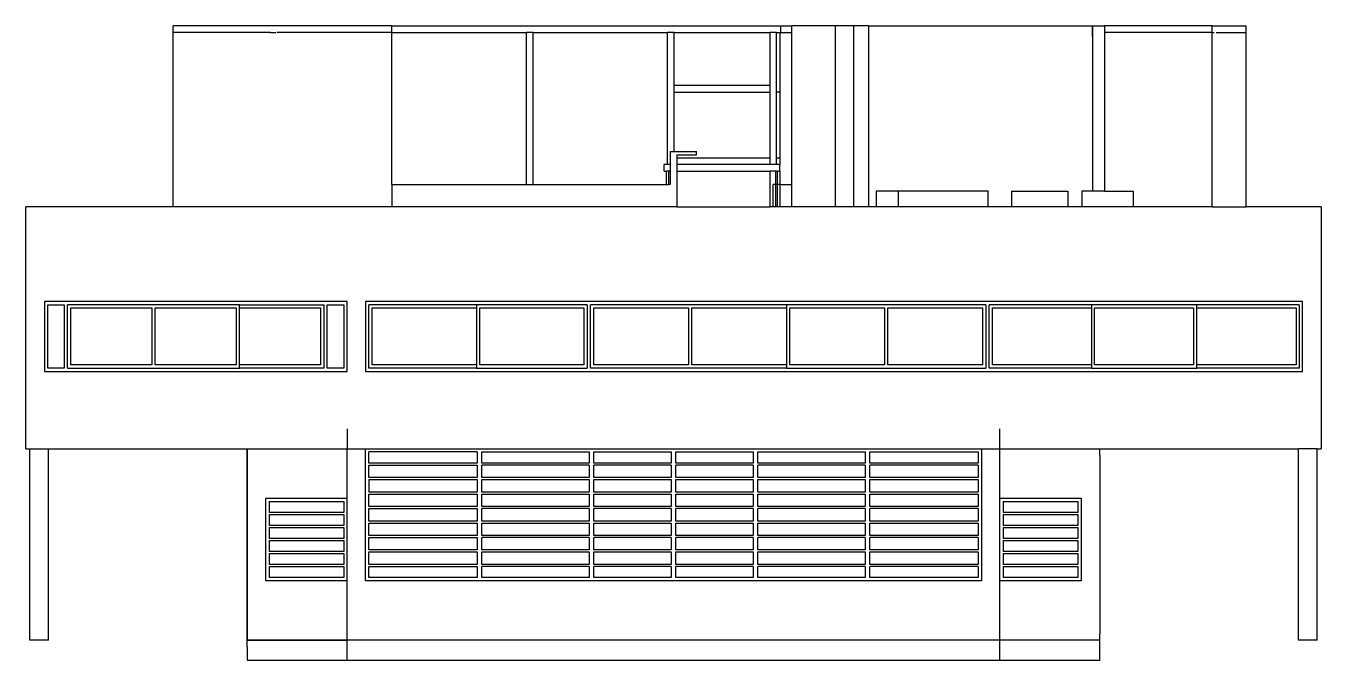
# Model space of a CAD drawing. Header units: centimetres. Extents: x 0 to 19.6, y 24.5 to 34.1.
import ezdxf

# ---------------------------------------------------------------- set-up
doc = ezdxf.new("R2010")
doc.units = ezdxf.units.CM

# ---------------------------------------------------------------- blocks, each defined once
blk = doc.blocks.new('posterior')
for p, q in [((-830.6, 580.3), (-830.6, 590.3)), ((-499.3, 590.3), (-830.6, 590.3)), ((-499.3, 580.3), (-499.3, 590.3)), ((-499.3, 590.3), (88.9, 590.3)), ((88.9, 580.3), (88.9, 590.3)), ((88.9, 590.3), (105.7, 590.3)), ((105.7, 580.3), (105.7, 590.3)), ((171.7, 590.3), (105.7, 590.3)), ((171.7, 316.4), (171.7, 590.3)), ((199.7, 590.3), (171.7, 590.3)), ((199.7, 316.4), (199.7, 590.3)), ((221.7, 590.3), (199.7, 590.3)), ((221.7, 590.3), (560.7, 590.3)), ((221.7, 590.3), (221.7, 316.4)), ((560.7, 590.3), (578.7, 590.3)), ((560.7, 590.3), (560.7, 340.4)), ((560.7, 574.3), (560.7, 590.3)), ((578.7, 590.3), (578.7, 580.3)), ((742, 590.3), (578.7, 590.3)), ((742, 580.3), (742, 590.3)), ((742, 590.3), (793.4, 590.3)), ((793.4, 580.3), (793.4, 590.3)), ((793.4, 590.3), (793.4, 590.3)), ((793.4, 580.3), (793.4, 590.3)), ((-830.6, 316.4), (-830.6, 580.3)), ((-745, 580.3), (-830.6, 580.3)), ((-683, 580.3), (-745, 580.3)), ((-683, 580.3), (-675.2, 580.3)), ((-499.3, 580.3), (-673.4, 580.3)), ((-499.3, 350.4), (-499.3, 580.3)), ((-499.3, 580.3), (-295.8, 580.3)), ((-285.8, 580.3), (-295.8, 580.3)), ((-295.8, 350.4), (-295.8, 580.3)), ((-285.8, 580.3), (-82.3, 580.3)), ((-285.8, 350.4), (-285.8, 580.3)), ((-72.3, 580.3), (-82.3, 580.3)), ((-82.3, 380.4), (-82.3, 580.3)), ((-72.3, 500.3), (-72.3, 580.3)), ((-72.3, 580.3), (72.7, 580.3)), ((72.7, 580.3), (72.7, 500.3)), ((82.7, 580.3), (72.7, 580.3)), ((82.7, 580.3), (87.7, 580.3)), ((82.7, 490.3), (82.7, 580.3)), ((87.7, 580.3), (88.9, 580.3)), ((87.7, 580.3), (87.7, 490.3)), ((88.9, 580.3), (105.7, 580.3)), ((105.7, 350.4), (105.7, 580.3)), ((742, 580.3), (578.7, 580.3)), ((578.7, 580.3), (578.7, 340.4)), ((742, 580.3), (744.9, 580.3)), ((742, 316.4), (742, 580.3)), ((742, 580.3), (742, 580.3)), ((747.7, 580.3), (793.4, 580.3)), ((793.4, 580.3), (793.4, 580.3)), ((793.4, 316.4), (793.4, 580.3)), ((793.4, 580.3), (793.4, 580.3)), ((793.4, 316.4), (793.4, 580.3)), ((72.7, 500.3), (-72.3, 500.3)), ((-72.3, 490.3), (-72.3, 500.3)), ((-72.3, 400.4), (-72.3, 490.3)), ((-72.3, 490.3), (72.7, 490.3)), ((72.7, 500.3), (72.7, 490.3)), ((72.7, 490.3), (72.7, 390.4)), ((87.7, 490.3), (82.7, 490.3)), ((82.7, 390.4), (82.7, 490.3)), ((87.7, 490.3), (87.7, 390.4)), ((-78.3, 400.4), (-72.3, 400.4)), ((-78.3, 400.4), (-78.3, 380.4)), ((-72.3, 400.4), (-38.3, 400.4)), ((-68.3, 395.4), (-38.3, 395.4)), ((-68.3, 395.4), (-68.3, 390.4)), ((-38.3, 395.4), (-38.3, 400.4)), ((-87.3, 370.4), (-87.3, 380.4)), ((-82.3, 380.4), (-87.3, 380.4)), ((-78.3, 380.4), (-82.3, 380.4)), ((-78.3, 380.4), (-78.3, 370.4)), ((72.7, 390.4), (-68.3, 390.4)), ((-68.3, 390.4), (-68.3, 380.4)), ((72.7, 380.4), (-68.3, 380.4)), ((-68.3, 380.4), (-68.3, 370.4)), ((72.7, 390.4), (72.7, 380.4)), ((82.7, 380.4), (72.7, 380.4)), ((87.7, 390.4), (82.7, 390.4)), ((82.7, 380.4), (82.7, 390.4)), ((87.7, 380.4), (82.7, 380.4)), ((87.7, 390.4), (87.7, 380.4)), ((87.7, 370.4), (87.7, 380.4)), ((-87.3, 370.4), (-83.8, 370.4)), ((-83.8, 350.4), (-83.8, 370.4)), ((-80.8, 370.4), (-83.8, 370.4)), ((-80.8, 370.4), (-80.8, 350.4)), ((-78.3, 370.4), (-80.8, 370.4)), ((-78.3, 370.4), (-78.3, 350.4)), ((-68.3, 370.4), (72.7, 370.4)), ((-68.3, 370.4), (-68.3, 316.4)), ((72.7, 370.4), (72.7, 316.4)), ((81.2, 370.4), (72.7, 370.4)), ((81.2, 370.4), (81.2, 350.4)), ((84.2, 370.4), (81.2, 370.4)), ((84.2, 350.4), (84.2, 370.4)), ((84.2, 370.4), (87.7, 370.4)), ((87.7, 370.4), (87.7, 350.4)), ((-499.3, 350.4), (-499.3, 316.4)), ((-499.3, 350.4), (-295.8, 350.4)), ((-295.8, 350.4), (-285.8, 350.4)), ((-285.8, 350.4), (-83.8, 350.4)), ((-83.8, 350.4), (-80.8, 350.4)), ((-78.3, 350.4), (-80.8, 350.4)), ((77.7, 316.4), (77.7, 350.4)), ((81.2, 350.4), (77.7, 350.4)), ((81.2, 350.4), (81.2, 316.4)), ((81.5, 350.4), (81.2, 350.4)), ((81.9, 350.4), (81.5, 350.4)), ((82.1, 350.4), (82, 350.4)), ((82.6, 350.4), (82.3, 350.4)), ((82.9, 350.4), (82.7, 350.4)), ((83.3, 350.4), (83, 350.4)), ((83.7, 350.4), (83.4, 350.4)), ((84, 350.4), (83.8, 350.4)), ((84.2, 350.4), (84.1, 350.4)), ((84.2, 316.4), (84.2, 350.4)), ((87.7, 350.4), (84.2, 350.4)), ((87.7, 350.4), (87.7, 316.4)), ((87.7, 350.4), (105.7, 350.4)), ((105.7, 316.4), (105.7, 350.4)), ((233.2, 340.4), (233.2, 316.4)), ((266.7, 340.4), (233.2, 340.4)), ((266.7, 340.4), (266.7, 316.4)), ((402.7, 340.4), (266.7, 340.4)), ((402.7, 316.4), (402.7, 340.4)), ((438.3, 340.4), (438.3, 316.4)), ((438.3, 340.4), (523.3, 340.4)), ((523.3, 340.4), (523.3, 316.4)), ((544.5, 340.4), (544.5, 316.4)), ((560.7, 340.4), (544.5, 340.4)), ((578.7, 340.4), (560.7, 340.4)), ((578.7, 340.4), (622.5, 340.4)), ((622.5, 340.4), (622.5, 316.4)), ((-1053.3, -49.6), (-1053.3, 316.4)), ((-830.6, 316.4), (-1053.3, 316.4)), ((-499.3, 316.4), (-830.6, 316.4)), ((-68.3, 316.4), (-499.3, 316.4)), ((-68.3, 316.4), (72.7, 316.4)), ((77.7, 316.4), (72.7, 316.4)), ((81.2, 316.4), (77.7, 316.4)), ((84.2, 316.4), (81.2, 316.4)), ((87.7, 316.4), (84.2, 316.4)), ((105.7, 316.4), (87.7, 316.4)), ((171.7, 316.4), (105.7, 316.4)), ((199.7, 316.4), (171.7, 316.4)), ((221.7, 316.4), (199.7, 316.4)), ((233.2, 316.4), (221.7, 316.4)), ((266.7, 316.4), (233.2, 316.4)), ((402.7, 316.4), (266.7, 316.4)), ((438.3, 316.4), (402.7, 316.4)), ((523.3, 316.4), (438.3, 316.4)), ((544.5, 316.4), (523.3, 316.4)), ((622.5, 316.4), (544.5, 316.4)), ((742, 316.4), (622.5, 316.4)), ((742, 316.4), (793.4, 316.4)), ((793.4, 316.4), (793.4, 316.4)), ((906.7, 316.4), (793.4, 316.4)), ((906.7, 316.4), (906.7, -49.6)), ((-567.3, 173.4), (-1025.3, 173.4)), ((-1025.3, 173.4), (-1025.3, 67.4)), ((-1020.3, 168.4), (-995.3, 168.4)), ((-1020.3, 72.4), (-1020.3, 168.4)), ((-995.3, 168.4), (-995.3, 72.4)), ((-990.3, 72.4), (-990.3, 168.4)), ((-730, 168.4), (-990.3, 168.4)), ((-985.3, 163.4), (-862.6, 163.4)), ((-985.3, 77.4), (-985.3, 163.4)), ((-862.6, 163.4), (-862.6, 77.4)), ((-857.6, 163.4), (-735, 163.4)), ((-857.6, 77.4), (-857.6, 163.4)), ((-735, 163.4), (-735, 77.4)), ((-730, 168.4), (-602.3, 168.4)), ((-730, 163.4), (-730, 168.4)), ((-730, 163.4), (-607.3, 163.4)), ((-730, 77.4), (-730, 163.4)), ((-607.3, 163.4), (-607.3, 77.4)), ((-602.3, 168.4), (-602.3, 72.4)), ((-597.3, 168.4), (-572.3, 168.4)), ((-597.3, 72.4), (-597.3, 168.4)), ((-572.3, 168.4), (-572.3, 72.4)), ((-567.3, 67.4), (-567.3, 173.4)), ((878.7, 173.4), (-539.3, 173.4)), ((-539.3, 173.4), (-539.3, 67.4)), ((-534.3, 72.4), (-534.3, 168.4)), ((-371.5, 168.4), (-534.3, 168.4)), ((-529.3, 163.4), (-371.5, 163.4)), ((-529.3, 77.4), (-529.3, 163.4)), ((-203.8, 168.4), (-371.5, 168.4)), ((-371.5, 168.4), (-371.5, 163.4)), ((-371.5, 163.4), (-371.5, 77.4)), ((-366.5, 77.4), (-366.5, 163.4)), ((-366.5, 163.4), (-208.8, 163.4)), ((-208.8, 163.4), (-208.8, 77.4)), ((-203.8, 168.4), (-203.8, 72.4)), ((-198.8, 72.4), (-198.8, 168.4)), ((97.7, 168.4), (-198.8, 168.4)), ((-193.8, 163.4), (-50.6, 163.4)), ((-193.8, 77.4), (-193.8, 163.4)), ((-50.6, 163.4), (-50.6, 77.4)), ((-45.6, 163.4), (97.7, 163.4)), ((-45.6, 77.4), (-45.6, 163.4)), ((399.2, 168.4), (97.7, 168.4)), ((97.7, 168.4), (97.7, 163.4)), ((97.7, 163.4), (97.7, 77.4)), ((102.7, 163.4), (245.9, 163.4)), ((102.7, 77.4), (102.7, 163.4)), ((245.9, 163.4), (245.9, 77.4)), ((250.9, 163.4), (394.2, 163.4)), ((250.9, 77.4), (250.9, 163.4)), ((394.2, 163.4), (394.2, 77.4)), ((399.2, 168.4), (399.2, 72.4)), ((404.2, 72.4), (404.2, 168.4)), ((559, 168.4), (404.2, 168.4)), ((409.2, 77.4), (409.2, 163.4)), ((409.2, 163.4), (559, 163.4)), ((718.8, 168.4), (559, 168.4)), ((559, 168.4), (559, 163.4)), ((559, 163.4), (559, 77.4)), ((564, 77.4), (564, 163.4)), ((564, 163.4), (713.8, 163.4)), ((713.8, 163.4), (713.8, 77.4)), ((873.7, 168.4), (718.8, 168.4)), ((718.8, 163.4), (718.8, 168.4)), ((718.8, 77.4), (718.8, 163.4)), ((718.8, 163.4), (868.7, 163.4)), ((868.7, 163.4), (868.7, 77.4)), ((873.7, 168.4), (873.7, 72.4)), ((878.7, 67.4), (878.7, 173.4)), ((-1025.3, 67.4), (-567.3, 67.4)), ((-995.3, 72.4), (-1020.3, 72.4)), ((-990.3, 72.4), (-730, 72.4)), ((-862.6, 77.4), (-985.3, 77.4)), ((-735, 77.4), (-857.6, 77.4)), ((-607.3, 77.4), (-730, 77.4)), ((-730, 72.4), (-730, 77.4)), ((-602.3, 72.4), (-730, 72.4)), ((-572.3, 72.4), (-597.3, 72.4)), ((-539.3, 67.4), (878.7, 67.4)), ((-371.5, 72.4), (-534.3, 72.4)), ((-371.5, 77.4), (-529.3, 77.4)), ((-371.5, 77.4), (-371.5, 72.4)), ((-371.5, 72.4), (-203.8, 72.4)), ((-208.8, 77.4), (-366.5, 77.4)), ((97.7, 72.4), (-198.8, 72.4)), ((-50.6, 77.4), (-193.8, 77.4)), ((97.7, 77.4), (-45.6, 77.4)), ((97.7, 77.4), (97.7, 72.4)), ((97.7, 72.4), (399.2, 72.4)), ((245.9, 77.4), (102.7, 77.4)), ((394.2, 77.4), (250.9, 77.4)), ((559, 72.4), (404.2, 72.4)), ((559, 77.4), (409.2, 77.4)), ((559, 77.4), (559, 72.4)), ((559, 72.4), (718.8, 72.4)), ((713.8, 77.4), (564, 77.4)), ((868.7, 77.4), (718.8, 77.4)), ((718.8, 72.4), (718.8, 77.4)), ((873.7, 72.4), (718.8, 72.4)), ((-567.3, -19.6), (-567.3, -49.6)), ((420.7, -49.6), (420.7, -19.6)), ((-1053.3, -49.6), (-1047.3, -49.6)), ((-1047.3, -339.6), (-1047.3, -49.6)), ((-1047.3, -49.6), (-1019.3, -49.6)), ((-1019.3, -339.6), (-1019.3, -49.6)), ((-1019.3, -49.6), (-718.3, -49.6)), ((-718.3, -49.6), (-567.3, -49.6)), ((-718.3, -49.6), (-718.3, -339.6)), ((-718.3, -339.6), (-718.3, -49.6)), ((-567.3, -49.6), (-539.3, -49.6)), ((-567.3, -124.6), (-567.3, -49.6)), ((-539.3, -49.6), (392.7, -49.6)), ((-539.3, -249.6), (-539.3, -49.6)), ((-539.3, -50.1), (-539.3, -50.1)), ((-539.3, -50.6), (-539.3, -50.6)), ((-534.3, -71.5), (-534.3, -54.6)), ((-370.5, -54.6), (-534.3, -54.6)), ((-370.5, -54.6), (-370.5, -71.5)), ((-363.5, -71.5), (-363.5, -54.6)), ((-363.5, -54.6), (-200.8, -54.6)), ((-200.8, -54.6), (-200.8, -71.5)), ((-193.8, -71.5), (-193.8, -54.6)), ((-193.8, -54.6), (-76.8, -54.6)), ((-76.8, -54.6), (-76.8, -71.5)), ((-69.8, -71.5), (-69.8, -54.6)), ((-69.8, -54.6), (47.2, -54.6)), ((47.2, -54.6), (47.2, -71.5)), ((54.2, -71.5), (54.2, -54.6)), ((54.2, -54.6), (216.9, -54.6)), ((216.9, -54.6), (216.9, -71.5)), ((223.9, -54.6), (387.7, -54.6)), ((223.9, -71.5), (223.9, -54.6)), ((387.7, -54.6), (387.7, -71.5)), ((392.7, -49.6), (420.7, -49.6)), ((392.7, -49.6), (392.7, -249.6)), ((420.7, -124.6), (420.7, -49.6)), ((420.7, -49.6), (571.7, -49.6)), ((571.7, -59.6), (571.7, -49.6)), ((571.7, -49.6), (571.9, -49.6)), ((571.9, -59.6), (571.9, -49.6)), ((571.9, -49.6), (872.7, -49.6)), ((872.7, -339.6), (872.7, -49.6)), ((900.6, -49.6), (872.7, -49.6)), ((900.6, -339.6), (900.6, -49.6)), ((900.6, -49.6), (906.7, -49.6)), ((-370.5, -71.5), (-534.3, -71.5)), ((-534.3, -74.5), (-370.5, -74.5)), ((-534.3, -93.4), (-534.3, -74.5)), ((-370.5, -74.5), (-370.5, -93.4)), ((-200.8, -71.5), (-363.5, -71.5)), ((-200.8, -74.5), (-363.5, -74.5)), ((-363.5, -93.4), (-363.5, -74.5)), ((-200.8, -74.5), (-200.8, -93.4)), ((-76.8, -71.5), (-193.8, -71.5)), ((-193.8, -93.4), (-193.8, -74.5)), ((-76.8, -74.5), (-193.8, -74.5)), ((-76.8, -74.5), (-76.8, -93.4)), ((47.2, -71.5), (-69.8, -71.5)), ((-69.8, -93.4), (-69.8, -74.5)), ((47.2, -74.5), (-69.8, -74.5)), ((47.2, -74.5), (47.2, -93.4)), ((216.9, -71.5), (54.2, -71.5)), ((54.2, -93.4), (54.2, -74.5)), ((216.9, -74.5), (54.2, -74.5)), ((216.9, -74.5), (216.9, -93.4)), ((387.7, -71.5), (223.9, -71.5)), ((223.9, -93.4), (223.9, -74.5)), ((387.7, -74.5), (223.9, -74.5)), ((387.7, -74.5), (387.7, -93.4)), ((571.7, -59.6), (571.7, -329.6)), ((571.9, -59.6), (571.7, -59.6)), ((-370.5, -93.4), (-534.3, -93.4)), ((-534.3, -96.4), (-370.5, -96.4)), ((-534.3, -96.4), (-534.3, -115.3)), ((-370.5, -96.4), (-370.5, -115.3)), ((-200.8, -93.4), (-363.5, -93.4)), ((-363.5, -115.3), (-363.5, -96.4)), ((-363.5, -96.4), (-200.8, -96.4)), ((-200.8, -96.4), (-200.8, -115.3)), ((-76.8, -93.4), (-193.8, -93.4)), ((-193.8, -115.3), (-193.8, -96.4)), ((-193.8, -96.4), (-76.8, -96.4)), ((-76.8, -96.4), (-76.8, -115.3)), ((47.2, -93.4), (-69.8, -93.4)), ((-69.8, -115.3), (-69.8, -96.4)), ((-69.8, -96.4), (47.2, -96.4)), ((47.2, -96.4), (47.2, -115.3)), ((216.9, -93.4), (54.2, -93.4)), ((54.2, -115.3), (54.2, -96.4)), ((54.2, -96.4), (216.9, -96.4)), ((216.9, -96.4), (216.9, -115.3)), ((387.7, -93.4), (223.9, -93.4)), ((223.9, -115.3), (223.9, -96.4)), ((223.9, -96.4), (387.7, -96.4)), ((387.7, -96.4), (387.7, -115.3)), ((-370.5, -115.3), (-534.3, -115.3)), ((-200.8, -115.3), (-363.5, -115.3)), ((-76.8, -115.3), (-193.8, -115.3)), ((47.2, -115.3), (-69.8, -115.3)), ((216.9, -115.3), (54.2, -115.3)), ((387.7, -115.3), (223.9, -115.3)), ((-690.3, -249.6), (-690.3, -124.6)), ((-690.3, -124.6), (-567.3, -124.6)), ((-685.3, -129.6), (-572.3, -129.6)), ((-685.3, -129.6), (-685.3, -146.3)), ((-572.3, -129.6), (-572.3, -146.3)), ((-567.3, -249.6), (-567.3, -124.6)), ((-534.3, -118.3), (-370.5, -118.3)), ((-534.3, -137.2), (-534.3, -118.3)), ((-370.5, -137.2), (-534.3, -137.2)), ((-370.5, -118.3), (-370.5, -137.2)), ((-363.5, -137.2), (-363.5, -118.3)), ((-363.5, -118.3), (-200.8, -118.3)), ((-200.8, -137.2), (-363.5, -137.2)), ((-200.8, -118.3), (-200.8, -137.2)), ((-193.8, -137.2), (-193.8, -118.3)), ((-193.8, -118.3), (-76.8, -118.3)), ((-76.8, -137.2), (-193.8, -137.2)), ((-76.8, -118.3), (-76.8, -137.2)), ((-69.8, -118.3), (47.2, -118.3)), ((-69.8, -137.2), (-69.8, -118.3)), ((47.2, -137.2), (-69.8, -137.2)), ((47.2, -118.3), (47.2, -137.2)), ((54.2, -118.3), (216.9, -118.3)), ((54.2, -137.2), (54.2, -118.3)), ((216.9, -137.2), (54.2, -137.2)), ((216.9, -118.3), (216.9, -137.2)), ((223.9, -118.3), (387.7, -118.3)), ((223.9, -137.2), (223.9, -118.3)), ((387.7, -137.2), (223.9, -137.2)), ((387.7, -118.3), (387.7, -137.2)), ((420.7, -249.6), (420.7, -124.6)), ((420.7, -124.6), (543.7, -124.6)), ((425.7, -129.6), (538.7, -129.6)), ((425.7, -129.6), (425.7, -146.3)), ((538.7, -129.6), (538.7, -146.3)), ((543.7, -124.6), (543.7, -249.6)), ((-572.3, -146.3), (-685.3, -146.3)), ((-685.3, -149.3), (-685.3, -166)), ((-685.3, -149.3), (-572.3, -149.3)), ((-572.3, -149.3), (-572.3, -166)), ((-534.3, -140.2), (-370.5, -140.2)), ((-534.3, -159.1), (-534.3, -140.2)), ((-370.5, -140.2), (-370.5, -159.1)), ((-363.5, -159.1), (-363.5, -140.2)), ((-200.8, -140.2), (-363.5, -140.2)), ((-200.8, -140.2), (-200.8, -159.1)), ((-193.8, -159.1), (-193.8, -140.2)), ((-76.8, -140.2), (-193.8, -140.2)), ((-76.8, -140.2), (-76.8, -159.1)), ((-69.8, -159.1), (-69.8, -140.2)), ((47.2, -140.2), (-69.8, -140.2)), ((47.2, -140.2), (47.2, -159.1)), ((54.2, -159.1), (54.2, -140.2)), ((216.9, -140.2), (54.2, -140.2)), ((216.9, -140.2), (216.9, -159.1)), ((223.9, -159.1), (223.9, -140.2)), ((387.7, -140.2), (223.9, -140.2)), ((387.7, -140.2), (387.7, -159.1)), ((538.7, -146.3), (425.7, -146.3)), ((425.7, -149.3), (425.7, -166)), ((425.7, -149.3), (538.7, -149.3)), ((538.7, -149.3), (538.7, -166)), ((-572.3, -166), (-685.3, -166)), ((-685.3, -169), (-685.3, -185.6)), ((-685.3, -169), (-572.3, -169)), ((-572.3, -169), (-572.3, -185.6)), ((-370.5, -159.1), (-534.3, -159.1)), ((-534.3, -162.1), (-370.5, -162.1)), ((-534.3, -181), (-534.3, -162.1)), ((-370.5, -162.1), (-370.5, -181)), ((-200.8, -159.1), (-363.5, -159.1)), ((-363.5, -181), (-363.5, -162.1)), ((-363.5, -162.1), (-200.8, -162.1)), ((-200.8, -162.1), (-200.8, -181)), ((-76.8, -159.1), (-193.8, -159.1)), ((-193.8, -181), (-193.8, -162.1)), ((-193.8, -162.1), (-76.8, -162.1)), ((-76.8, -162.1), (-76.8, -181)), ((47.2, -159.1), (-69.8, -159.1)), ((-69.8, -181), (-69.8, -162.1)), ((-69.8, -162.1), (47.2, -162.1)), ((47.2, -162.1), (47.2, -181)), ((216.9, -159.1), (54.2, -159.1)), ((54.2, -181), (54.2, -162.1)), ((54.2, -162.1), (216.9, -162.1)), ((216.9, -162.1), (216.9, -181)), ((387.7, -159.1), (223.9, -159.1)), ((223.9, -181), (223.9, -162.1)), ((223.9, -162.1), (387.7, -162.1)), ((387.7, -162.1), (387.7, -181)), ((538.7, -166), (425.7, -166)), ((425.7, -169), (425.7, -185.6)), ((425.7, -169), (538.7, -169)), ((538.7, -169), (538.7, -185.6)), ((-572.3, -185.6), (-685.3, -185.6)), ((-685.3, -188.6), (-685.3, -205.3)), ((-685.3, -188.6), (-572.3, -188.6)), ((-572.3, -188.6), (-572.3, -205.3)), ((-370.5, -181), (-534.3, -181)), ((-534.3, -184), (-370.5, -184)), ((-534.3, -202.9), (-534.3, -184)), ((-370.5, -184), (-370.5, -202.9)), ((-200.8, -181), (-363.5, -181)), ((-363.5, -202.9), (-363.5, -184)), ((-200.8, -184), (-363.5, -184)), ((-200.8, -184), (-200.8, -202.9)), ((-76.8, -181), (-193.8, -181)), ((-193.8, -202.9), (-193.8, -184)), ((-76.8, -184), (-193.8, -184)), ((-76.8, -184), (-76.8, -202.9)), ((47.2, -181), (-69.8, -181)), ((-69.8, -202.9), (-69.8, -184)), ((47.2, -184), (-69.8, -184)), ((47.2, -184), (47.2, -202.9)), ((216.9, -181), (54.2, -181)), ((54.2, -202.9), (54.2, -184)), ((216.9, -184), (54.2, -184)), ((216.9, -184), (216.9, -202.9)), ((387.7, -181), (223.9, -181)), ((223.9, -202.9), (223.9, -184)), ((387.7, -184), (223.9, -184)), ((387.7, -184), (387.7, -202.9)), ((538.7, -185.6), (425.7, -185.6)), ((425.7, -188.6), (425.7, -205.3)), ((425.7, -188.6), (538.7, -188.6)), ((538.7, -188.6), (538.7, -205.3)), ((-572.3, -205.3), (-685.3, -205.3)), ((-685.3, -208.3), (-685.3, -225)), ((-685.3, -208.3), (-572.3, -208.3)), ((-572.3, -208.3), (-572.3, -225)), ((-370.5, -202.9), (-534.3, -202.9)), ((-534.3, -205.9), (-370.5, -205.9)), ((-534.3, -224.7), (-534.3, -205.9)), ((-370.5, -205.9), (-370.5, -224.7)), ((-200.8, -202.9), (-363.5, -202.9)), ((-363.5, -205.9), (-200.8, -205.9)), ((-363.5, -224.7), (-363.5, -205.9)), ((-200.8, -205.9), (-200.8, -224.7)), ((-76.8, -202.9), (-193.8, -202.9)), ((-193.8, -224.7), (-193.8, -205.9)), ((-193.8, -205.9), (-76.8, -205.9)), ((-76.8, -205.9), (-76.8, -224.7)), ((47.2, -202.9), (-69.8, -202.9)), ((-69.8, -224.7), (-69.8, -205.9)), ((-69.8, -205.9), (47.2, -205.9)), ((47.2, -205.9), (47.2, -224.7)), ((216.9, -202.9), (54.2, -202.9)), ((54.2, -224.7), (54.2, -205.9)), ((54.2, -205.9), (216.9, -205.9)), ((216.9, -205.9), (216.9, -224.7)), ((387.7, -202.9), (223.9, -202.9)), ((223.9, -224.7), (223.9, -205.9)), ((223.9, -205.9), (387.7, -205.9)), ((387.7, -205.9), (387.7, -224.7)), ((538.7, -205.3), (425.7, -205.3)), ((425.7, -208.3), (425.7, -225)), ((425.7, -208.3), (538.7, -208.3)), ((538.7, -208.3), (538.7, -225)), ((-572.3, -225), (-685.3, -225)), ((-685.3, -228), (-685.3, -244.6)), ((-685.3, -228), (-572.3, -228)), ((-572.3, -228), (-572.3, -244.6)), ((-370.5, -224.7), (-534.3, -224.7)), ((-534.3, -244.6), (-534.3, -227.7)), ((-534.3, -227.7), (-370.5, -227.7)), ((-370.5, -227.7), (-370.5, -244.6)), ((-200.8, -224.7), (-363.5, -224.7)), ((-363.5, -244.6), (-363.5, -227.7)), ((-200.8, -227.7), (-363.5, -227.7)), ((-200.8, -227.7), (-200.8, -244.6)), ((-76.8, -224.7), (-193.8, -224.7)), ((-193.8, -244.6), (-193.8, -227.7)), ((-76.8, -227.7), (-193.8, -227.7)), ((-76.8, -227.7), (-76.8, -244.6)), ((47.2, -224.7), (-69.8, -224.7)), ((-69.8, -244.6), (-69.8, -227.7)), ((47.2, -227.7), (-69.8, -227.7)), ((47.2, -227.7), (47.2, -244.6)), ((216.9, -224.7), (54.2, -224.7)), ((54.2, -244.6), (54.2, -227.7)), ((216.9, -227.7), (54.2, -227.7)), ((216.9, -227.7), (216.9, -244.6)), ((387.7, -224.7), (223.9, -224.7)), ((223.9, -244.6), (223.9, -227.7)), ((387.7, -227.7), (223.9, -227.7)), ((387.7, -227.7), (387.7, -244.6)), ((538.7, -225), (425.7, -225)), ((425.7, -228), (425.7, -244.6)), ((425.7, -228), (538.7, -228)), ((538.7, -228), (538.7, -244.6)), ((-567.3, -249.6), (-690.3, -249.6)), ((-572.3, -244.6), (-685.3, -244.6)), ((-567.3, -339.6), (-567.3, -249.6)), ((392.7, -249.6), (-539.3, -249.6)), ((-370.5, -244.6), (-534.3, -244.6)), ((-200.8, -244.6), (-363.5, -244.6)), ((-76.8, -244.6), (-193.8, -244.6)), ((47.2, -244.6), (-69.8, -244.6)), ((216.9, -244.6), (54.2, -244.6)), ((387.7, -244.6), (223.9, -244.6)), ((420.7, -339.6), (420.7, -249.6)), ((543.7, -249.6), (420.7, -249.6)), ((538.7, -244.6), (425.7, -244.6)), ((571.7, -329.6), (571.9, -329.6)), ((571.7, -338.6), (571.7, -329.6)), ((571.9, -338.6), (571.9, -329.6)), ((-1019.3, -339.6), (-1047.3, -339.6)), ((-718.5, -349.6), (-718.5, -369.6)), ((-718.3, -349.6), (-718.5, -349.6)), ((-718.3, -339.6), (-567.3, -339.6)), ((-718.3, -349.6), (-718.3, -339.6)), ((-567.3, -339.6), (-718.3, -339.6)), ((-718.3, -349.6), (-718.3, -369.6)), ((-567.3, -369.6), (-567.3, -339.6)), ((420.7, -339.6), (-567.3, -339.6)), ((420.7, -369.6), (420.7, -339.6)), ((571.7, -339.6), (420.7, -339.6)), ((571.7, -339.6), (571.7, -338.6)), ((571.9, -338.6), (571.7, -338.6)), ((571.7, -369.6), (571.7, -339.6)), ((571.9, -339.6), (571.7, -339.6)), ((571.9, -339.6), (571.9, -338.6)), ((571.9, -369.6), (571.9, -339.6)), ((900.6, -339.6), (872.7, -339.6)), ((-718.5, -369.6), (-718.3, -369.6)), ((-718.3, -369.6), (-567.3, -369.6)), ((-567.3, -369.6), (420.7, -369.6)), ((420.7, -369.6), (571.7, -369.6)), ((571.7, -369.6), (571.9, -369.6))]:
    blk.add_line(p, q)

msp = doc.modelspace()

# ---------------------------------------------------------------- block references
at = {"xscale": 0.0100002748293497, "yscale": 0.0100002748293497, "zscale": 0.0100002748293497}
msp.add_blockref('posterior', (10.533, 28.161), dxfattribs=at)

doc.saveas('drawing.dxf')
